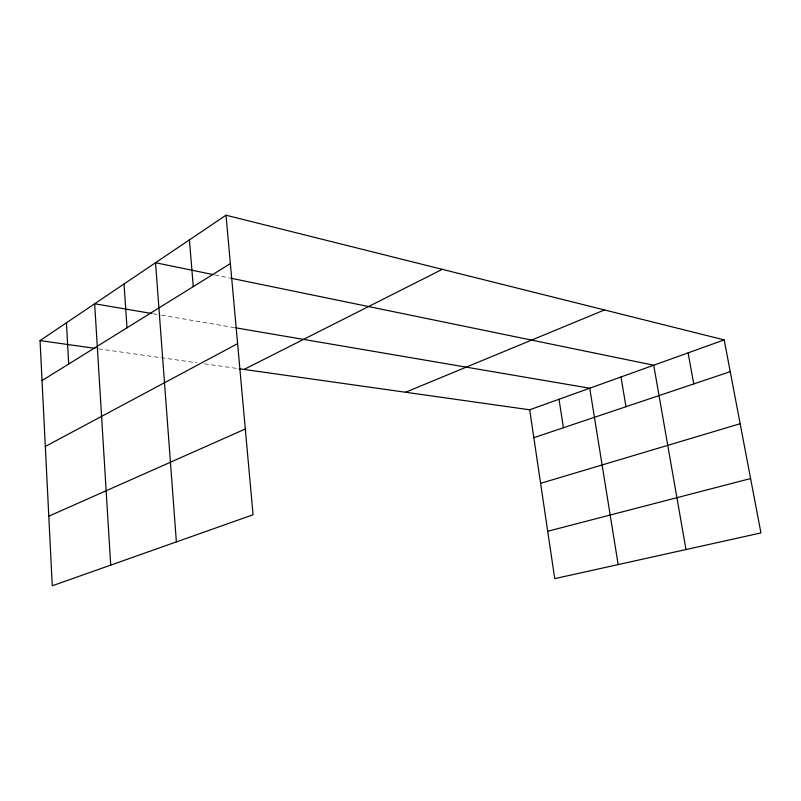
<?xml version="1.0" encoding="UTF-8"?>
<svg xmlns="http://www.w3.org/2000/svg" width="801" height="801" viewBox="0 0 801 801"><rect width="100%" height="100%" fill="white"/><g stroke="black" fill="none" stroke-linecap="round" stroke-linejoin="round"><path stroke-width="0.6" stroke-dasharray="4 3" d="M98.603 348.866L197.026 362.783M204.455 363.824L237.867 368.55M153.041 313.732L160.34 314.973M161.562 315.183L234.493 327.619M214.818 274.923L229.346 277.907"/><path stroke-width="1.2" d="M226.002 215.209L253.056 514.773L52.255 585.791L40.05 340.595L226.002 215.209L724.194 339.904L760.95 532.925L554.733 578.652L529.691 409.792L239.099 368.73M42.042 380.585L230.368 263.569M45.317 446.457L237.607 343.649M244.055 369.421L442.272 269.336M48.791 516.204L245.316 429.006M405.536 392.25L604.505 309.947M529.691 409.792L724.194 339.904M533.826 437.696L730.242 371.654M540.595 483.343L740.154 423.729M547.704 531.263L750.597 478.547M40.05 340.595L94.949 348.355M151.83 313.521L94.658 303.769L110.718 565.116M235.714 327.829L589.736 388.215L618.172 564.595M213.617 274.673L155.534 262.728L176.38 541.887M230.558 278.157L653.726 365.226L685.986 549.546M688.089 352.881L693.756 383.919M620.985 376.991L625.971 406.708M559.018 399.248L563.423 427.744M189.426 239.869L193.271 286.618M124.025 283.975L126.999 327.799M66.433 322.803L68.716 364.014"/></g></svg>
